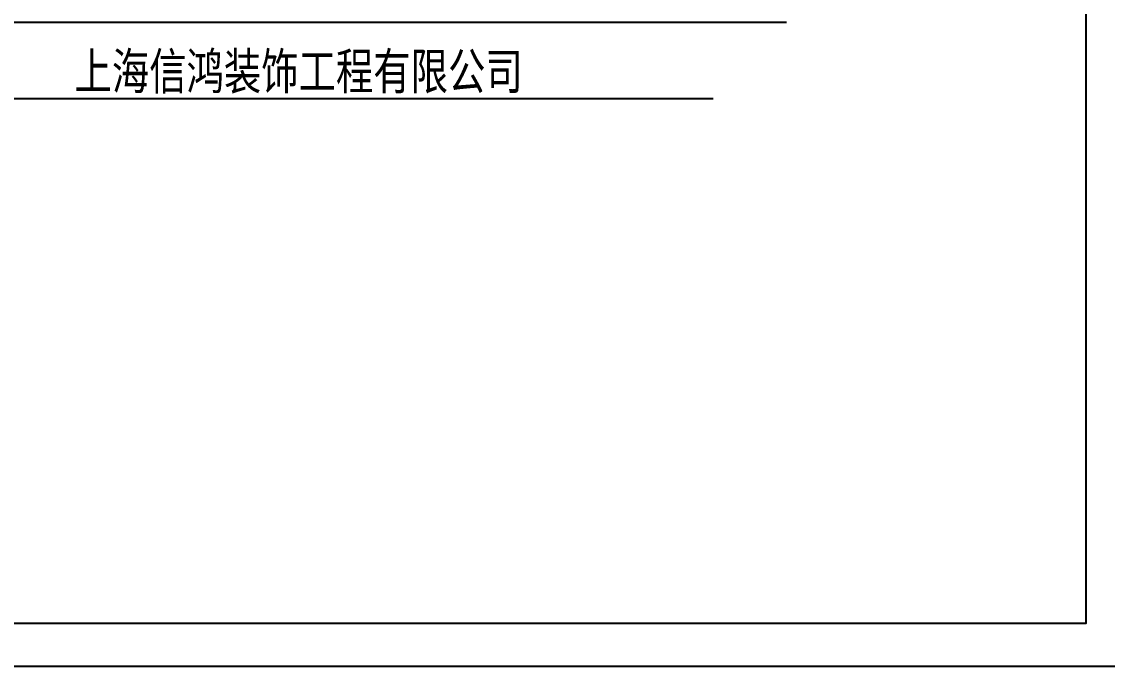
# Model space of a CAD drawing. Header units: millimetres. Extents: x 346472 to 732256, y -34068 to -15883.
# Drawn here: x 356559 to 371885, y -34068 to -24971 of the extents above; entities that cross this region are included whole.
import ezdxf

# ---------------------------------------------------------------- set-up
doc = ezdxf.new("R2010")
doc.units = ezdxf.units.MM
doc.header["$LTSCALE"] = 7
doc.layers.add('PRO_TEXT', color=252, linetype='Continuous')
doc.layers.add('标注', color=7, linetype='Continuous')
doc.layers.add('文字', color=6, linetype='Continuous', lineweight=5)
doc.styles.get("Standard").update_dxf_attribs({"font": 'STKaiti.ttf'})

msp = doc.modelspace()

# ---------------------------------------------------------------- linework, layer by layer
at = {"layer": 'PRO_TEXT', "color": 251}
for points in [[(346471.9, -34068.2), (372188.4, -34068.2), (372188.4, -15882.9), (346471.9, -15882.9)], [(347770.6, -16489), (371582.4, -16489), (371582.4, -33462.1), (347770.6, -33462.1)]]:
    msp.add_lwpolyline(points, close=True, dxfattribs=at)
at = {"layer": '标注', "color": 250, "ltscale": 15, "true_color": 0x1c3632}
for p, q in [((351995.4, -24975.6), (367357.6, -24975.6)), ((354613, -26056.4), (366322.9, -26056.4))]:
    msp.add_line(p, q, dxfattribs=at)

# ---------------------------------------------------------------- texts
at = {"layer": '文字', "ltscale": 15, "insert": (360468, -25700.4), "char_height": 505.145, "width": 11709.845, "attachment_point": 5}
msp.add_mtext('{\\fSimHei|b0|i0|c134|p2;\\H1.0204x;\\W0.75;\\C251;上海信鸿装饰工程有限公司}', dxfattribs=at)

doc.saveas('drawing.dxf')
